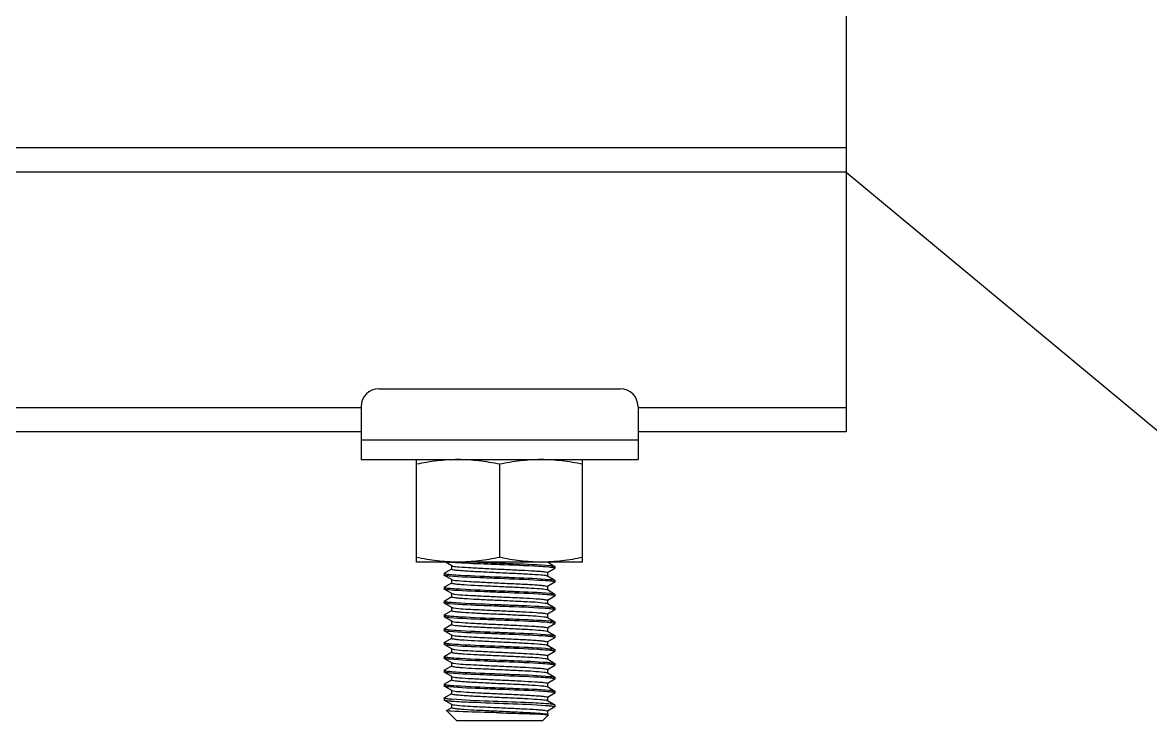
# Model space of a CAD drawing. Extents: x 1382187 to 1725648, y 860327 to 1571294.
# Drawn here: x 1535264 to 1536596, y 1234323 to 1235147 of the extents above; entities that cross this region are included whole.
import ezdxf

# ---------------------------------------------------------------- set-up
doc = ezdxf.new("R2010")
doc.units = 0
doc.header["$LTSCALE"] = 1000
doc.header["$MEASUREMENT"] = 0
doc.styles.get("Standard").update_dxf_attribs({"font": 'gbenor.shx', "bigfont": 'gbcbig.shx'})
doc.dimstyles.get("Standard").update_dxf_attribs({"dimtxt": 0.18, "dimasz": 0.18, "dimexe": 0.18, "dimexo": 0.0625, "dimgap": 0.09, "dimtad": 0, "dimtih": 1, "dimtoh": 1, "dimdec": 4, "dimzin": 0, "dimdsep": 46, "dimtxsty": 'Standard', "dimcen": 0.09, "dimadec": 0, "dimazin": 0, "dimtfac": 1, "dimtdec": 4, "dimtofl": 0, "dimtmove": 0, "dimatfit": 3, "dimfxl": 0, "dimtolj": 1, "dimtzin": 0, "dimarcsym": 0})

msp = doc.modelspace()

# ---------------------------------------------------------------- linework, layer by layer
at = {"color": 7}
msp.add_line((1536236.6, 1235305.7), (1536236.6, 1234663.8), dxfattribs=at)
for p, q in [((1536236.6, 1234999.1), (1529479.4, 1234999.1)), ((1536236.6, 1234970.5), (1529479.4, 1234970.5)), ((1535684.7, 1234714.8), (1535970.1, 1234714.8)), ((1535663.8, 1234692.4), (1530051.8, 1234692.4)), ((1535663.8, 1234694), (1535663.8, 1234631.1)), ((1535990.9, 1234694), (1535990.9, 1234631.1)), ((1536236.6, 1234692.4), (1535990.9, 1234692.4)), ((1535663.8, 1234663.8), (1530051.8, 1234663.8)), ((1535663.8, 1234654.6), (1535990.9, 1234654.6)), ((1536236.6, 1234663.8), (1535990.9, 1234663.8)), ((1535663.8, 1234631.1), (1535990.9, 1234631.1)), ((1535729.3, 1234510.1), (1535729.3, 1234631.1)), ((1535827.4, 1234625.6), (1535827.4, 1234515.6)), ((1535925.5, 1234510.1), (1535925.5, 1234631.1)), ((1535925.5, 1234510.1), (1535729.3, 1234510.1)), ((1535771, 1234505.8), (1535763.6, 1234510.1)), ((1535770.8, 1234501.9), (1535770.8, 1234506)), ((1535883.8, 1234510.3), (1535892.7, 1234505.1)), ((1535762.1, 1234496.9), (1535762, 1234496.8)), ((1535762, 1234496.8), (1535762, 1234494.7)), ((1535762.1, 1234494.5), (1535762, 1234494.7)), ((1535762.1, 1234496.9), (1535771, 1234502.1)), ((1535771, 1234489.4), (1535762.1, 1234494.5)), ((1535892.7, 1234502.7), (1535883.8, 1234497.6)), ((1535883.8, 1234493.9), (1535892.7, 1234488.8)), ((1535884, 1234497.8), (1535884, 1234493.7)), ((1535892.7, 1234505.1), (1535892.8, 1234504.9)), ((1535892.7, 1234502.7), (1535892.8, 1234502.9)), ((1535892.8, 1234504.9), (1535892.8, 1234502.9)), ((1535762.1, 1234480.6), (1535762, 1234480.4)), ((1535762, 1234480.4), (1535762, 1234478.4)), ((1535762.1, 1234480.6), (1535771, 1234485.7)), ((1535770.8, 1234485.5), (1535770.8, 1234489.6)), ((1535771, 1234489.4), (1535771.3, 1234489.3)), ((1535892.7, 1234486.4), (1535883.8, 1234481.2)), ((1535884, 1234481.4), (1535884, 1234477.3)), ((1535892.7, 1234488.8), (1535892.8, 1234488.6)), ((1535892.7, 1234486.4), (1535892.8, 1234486.5)), ((1535892.8, 1234488.6), (1535892.8, 1234486.5)), ((1535762.1, 1234478.2), (1535762, 1234478.4)), ((1535771, 1234473), (1535762.1, 1234478.2)), ((1535762.1, 1234464.2), (1535771, 1234469.4)), ((1535770.8, 1234469.2), (1535770.8, 1234473.3)), ((1535883.9, 1234471.6), (1535883.5, 1234471.6)), ((1535883.8, 1234477.6), (1535892.7, 1234472.4)), ((1535892.7, 1234470), (1535883.8, 1234464.9)), ((1535892.7, 1234472.4), (1535892.8, 1234472.2)), ((1535892.7, 1234470), (1535892.8, 1234470.2)), ((1535892.8, 1234472.2), (1535892.8, 1234470.2)), ((1535762.1, 1234464.2), (1535762, 1234464.1)), ((1535762, 1234464.1), (1535762, 1234462)), ((1535762.1, 1234461.8), (1535762, 1234462)), ((1535771, 1234456.7), (1535762.1, 1234461.8)), ((1535762.1, 1234447.9), (1535771, 1234453)), ((1535770.8, 1234452.8), (1535770.8, 1234456.9)), ((1535883.8, 1234461.2), (1535892.7, 1234456.1)), ((1535892.7, 1234453.7), (1535883.8, 1234448.5)), ((1535884, 1234465.1), (1535884, 1234461)), ((1535892.7, 1234456.1), (1535892.8, 1234455.9)), ((1535892.7, 1234453.7), (1535892.8, 1234453.8)), ((1535892.8, 1234455.9), (1535892.8, 1234453.8)), ((1535762.1, 1234447.9), (1535762, 1234447.7)), ((1535762, 1234447.7), (1535762, 1234445.7)), ((1535762.1, 1234445.5), (1535762, 1234445.7)), ((1535771, 1234440.3), (1535762.1, 1234445.5)), ((1535770.8, 1234436.5), (1535770.8, 1234440.5)), ((1535883.5, 1234445), (1535883.8, 1234444.8)), ((1535883.8, 1234444.8), (1535892.7, 1234439.7)), ((1535884, 1234448.7), (1535884, 1234444.6)), ((1535892.7, 1234439.7), (1535892.8, 1234439.5)), ((1535892.8, 1234439.5), (1535892.8, 1234437.5)), ((1535762.1, 1234431.5), (1535762, 1234431.3)), ((1535762, 1234431.3), (1535762, 1234429.3)), ((1535762.1, 1234429.1), (1535762, 1234429.3)), ((1535762.1, 1234431.5), (1535771, 1234436.7)), ((1535771, 1234424), (1535762.1, 1234429.1)), ((1535892.7, 1234437.3), (1535883.8, 1234432.2)), ((1535883.8, 1234428.5), (1535892.7, 1234423.3)), ((1535884, 1234432.4), (1535884, 1234428.3)), ((1535892.7, 1234437.3), (1535892.8, 1234437.5)), ((1535762.1, 1234415.2), (1535762, 1234415)), ((1535762, 1234415), (1535762, 1234412.9)), ((1535762.1, 1234412.8), (1535762, 1234412.9)), ((1535762.1, 1234415.2), (1535771, 1234420.3)), ((1535771, 1234407.6), (1535762.1, 1234412.8)), ((1535770.8, 1234420.1), (1535770.8, 1234424.2)), ((1535771, 1234424), (1535771.3, 1234423.8)), ((1535892.7, 1234420.9), (1535883.8, 1234415.8)), ((1535883.8, 1234412.1), (1535892.7, 1234407)), ((1535884, 1234416), (1535884, 1234411.9)), ((1535892.7, 1234423.3), (1535892.8, 1234423.2)), ((1535892.7, 1234420.9), (1535892.8, 1234421.1)), ((1535892.8, 1234423.2), (1535892.8, 1234421.1)), ((1535762.1, 1234398.8), (1535762, 1234398.6)), ((1535762, 1234398.6), (1535762, 1234396.6)), ((1535762.1, 1234398.8), (1535771, 1234404)), ((1535770.8, 1234403.7), (1535770.8, 1234407.8)), ((1535883.9, 1234406.1), (1535883.5, 1234406.2)), ((1535892.7, 1234404.6), (1535883.8, 1234399.5)), ((1535884, 1234399.7), (1535884, 1234395.6)), ((1535892.7, 1234407), (1535892.8, 1234406.8)), ((1535892.7, 1234404.6), (1535892.8, 1234404.8)), ((1535892.8, 1234406.8), (1535892.8, 1234404.8)), ((1535762.1, 1234396.4), (1535762, 1234396.6)), ((1535771, 1234391.3), (1535762.1, 1234396.4)), ((1535762.1, 1234382.5), (1535771, 1234387.6)), ((1535770.8, 1234387.4), (1535770.8, 1234391.5)), ((1535883.8, 1234395.8), (1535892.7, 1234390.6)), ((1535892.7, 1234388.2), (1535883.8, 1234383.1)), ((1535892.7, 1234390.6), (1535892.8, 1234390.5)), ((1535892.7, 1234388.2), (1535892.8, 1234388.4)), ((1535892.8, 1234390.5), (1535892.8, 1234388.4)), ((1535762.1, 1234382.5), (1535762, 1234382.3)), ((1535762, 1234382.3), (1535762, 1234380.2)), ((1535762.1, 1234380.1), (1535762, 1234380.2)), ((1535771, 1234374.9), (1535762.1, 1234380.1)), ((1535770.8, 1234371), (1535770.8, 1234375.1)), ((1535883.5, 1234379.5), (1535883.8, 1234379.4)), ((1535883.8, 1234379.4), (1535892.7, 1234374.3)), ((1535884, 1234383.3), (1535884, 1234379.2)), ((1535892.7, 1234374.3), (1535892.8, 1234374.1)), ((1535892.7, 1234371.9), (1535892.8, 1234372.1)), ((1535892.8, 1234374.1), (1535892.8, 1234372.1)), ((1535762.1, 1234366.1), (1535762, 1234365.9)), ((1535762, 1234365.9), (1535762, 1234363.9)), ((1535762.1, 1234363.7), (1535762, 1234363.9)), ((1535762.1, 1234366.1), (1535771, 1234371.2)), ((1535771, 1234358.6), (1535762.1, 1234363.7)), ((1535770.8, 1234354.7), (1535770.8, 1234358.8)), ((1535892.7, 1234371.9), (1535883.8, 1234366.7)), ((1535883.8, 1234363.1), (1535892.7, 1234357.9)), ((1535884, 1234366.9), (1535884, 1234362.9)), ((1535762, 1234349.6), (1535762.1, 1234349.8)), ((1535762, 1234349.6), (1535762, 1234347.5)), ((1535762, 1234347.5), (1535762.1, 1234347.3)), ((1535762.1, 1234349.8), (1535771, 1234354.9)), ((1535771, 1234342.2), (1535762.1, 1234347.3)), ((1535762.6, 1234349.2), (1535762.3, 1234349.3)), ((1535771, 1234358.6), (1535771.3, 1234358.4)), ((1535892.7, 1234355.5), (1535883.8, 1234350.4)), ((1535883.8, 1234346.7), (1535892.7, 1234341.6)), ((1535884, 1234350.6), (1535884, 1234346.5)), ((1535892.7, 1234357.9), (1535892.8, 1234357.7)), ((1535892.7, 1234355.5), (1535892.8, 1234355.7)), ((1535892.8, 1234357.7), (1535892.8, 1234355.7)), ((1535764.7, 1234334.9), (1535771, 1234338.5)), ((1535764.7, 1234334.8), (1535764.7, 1234334.9)), ((1535776.3, 1234323.2), (1535764.7, 1234334.8)), ((1535770.8, 1234338.3), (1535770.8, 1234342.4)), ((1535892.7, 1234339.2), (1535883.8, 1234334)), ((1535884, 1234334.2), (1535884, 1234330.2)), ((1535892.8, 1234341.4), (1535892.7, 1234341.6)), ((1535892.7, 1234339.2), (1535892.8, 1234339.3)), ((1535892.8, 1234341.4), (1535892.8, 1234339.3)), ((1535776.3, 1234323.2), (1535878.5, 1234323.2)), ((1535878.5, 1234323.2), (1535884.9, 1234329.6)), ((1535883.3, 1234330), (1535884.1, 1234329.9)), ((1535884.9, 1234329.7), (1535884.9, 1234329.6))]:
    msp.add_line(p, q)
for centre, radius, start, end in [((1535684.7, 1234694), 20.8, 90, 180), ((1535970.1, 1234694), 20.8, 0, 90), ((1535779.2, 1234628), 118.5, 264.0812, 264.633), ((1536127.3, 1242162.1), 7658.9, 267.56828, 267.75562), ((1535785.4, 1234680.8), 186, 264.6627, 265.5428), ((1535869.8, 1234324.1), 180.8, 84.5776, 85.5479), ((1535785.2, 1234662), 183.5, 264.6243, 265.5438), ((1535772.6, 1234492.8), 3.78, 250.9561, 252.0907), ((1535869.5, 1234303.4), 185.1, 84.6498, 85.5433), ((1535880.9, 1234469.3), 8.78, 75.6696, 76.5396), ((1535785.7, 1234652.1), 190, 264.7268, 265.5405), ((1535869.9, 1234276.3), 179.4, 84.5514, 85.5534), ((1535785.4, 1234631.3), 185.5, 264.6569, 265.5429), ((1535869.8, 1234258.6), 180.8, 84.5776, 85.5479), ((1535785.4, 1234615.4), 186, 264.6627, 265.5428), ((1535785.2, 1234596.5), 183.5, 264.6243, 265.5438), ((1535772.6, 1234427.4), 3.78, 250.9561, 252.0907), ((1535880.9, 1234403.9), 8.78, 75.6696, 76.5396), ((1535869.5, 1234238), 185.1, 84.6498, 85.5433), ((1535785.7, 1234586.7), 190, 264.7268, 265.5405), ((1535869.9, 1234210.9), 179.4, 84.5514, 85.5534), ((1535785.4, 1234565.9), 185.5, 264.6569, 265.5429), ((1535869.8, 1234193.2), 180.8, 84.5776, 85.5479), ((1535785.4, 1234549.9), 186, 264.6627, 265.5428), ((1535788.4, 1234568.6), 223.2, 265.186, 265.5314), ((1535788.9, 1234576.2), 228.8, 265.24, 265.547), ((1535772.6, 1234362), 3.78, 250.9561, 252.0907), ((1535880.9, 1234338.5), 8.78, 75.6696, 76.5396), ((1535869.5, 1234172.6), 185.1, 84.6498, 85.5433)]:
    msp.add_arc(centre, radius, start, end)
for points, knots in [([(1535778.3, 1234631.1), (1535770.1, 1234631.1), (1535753.6, 1234630), (1535737.3, 1234627.3), (1535729.3, 1234625.6)], [0, 0, 0, 0, 0.499234, 1, 1, 1, 1]), ([(1535827.4, 1234625.6), (1535819.3, 1234627.3), (1535803, 1234630), (1535786.6, 1234631.1), (1535778.3, 1234631.1)], [0, 0, 0, 0, 0.500766, 1, 1, 1, 1]), ([(1535876.5, 1234631.1), (1535868.2, 1234631.1), (1535851.7, 1234630), (1535835.5, 1234627.3), (1535827.4, 1234625.6)], [0, 0, 0, 0, 0.499234, 1, 1, 1, 1]), ([(1535925.5, 1234625.6), (1535917.4, 1234627.3), (1535901.2, 1234630), (1535884.7, 1234631.1), (1535876.5, 1234631.1)], [0, 0, 0, 0, 0.500766, 1, 1, 1, 1]), ([(1535778.3, 1234510.1), (1535770.1, 1234510.1), (1535753.6, 1234511.1), (1535737.3, 1234513.9), (1535729.3, 1234515.6)], [0, 0, 0, 0, 0.499234, 1, 1, 1, 1]), ([(1535778.1, 1234509.2), (1535777.2, 1234509.3), (1535773.8, 1234509.5), (1535770.5, 1234509.7), (1535768.1, 1234509.9)], [0, 0, 0, 0, 0.289844, 1, 1, 1, 1]), ([(1535771, 1234505.8), (1535771.1, 1234505.7), (1535771.4, 1234505.6), (1535771.7, 1234505.5), (1535771.9, 1234505.5)], [0, 0, 0, 0, 0.406881, 1, 1, 1, 1]), ([(1535771.9, 1234505.5), (1535774.4, 1234504.9), (1535781.7, 1234504.4), (1535795.1, 1234503.4), (1535812.9, 1234502.6), (1535832.6, 1234501.6), (1535851.6, 1234500.7), (1535865.9, 1234500), (1535874.9, 1234499.3), (1535879.8, 1234498.9), (1535882.1, 1234498.4), (1535884, 1234498.1), (1535884, 1234497.8)], [0, 0, 0, 0, 0.068576, 0.194029, 0.359725, 0.543506, 0.720761, 0.867753, 0.923531, 0.964877, 0.99049, 1, 1, 1, 1]), ([(1535827.4, 1234507), (1535822.8, 1234507.2), (1535806.4, 1234507.8), (1535789.9, 1234508.5), (1535778.1, 1234509.2)], [0, 0, 0, 0, 0.280726, 1, 1, 1, 1]), ([(1535827.4, 1234515.6), (1535819.3, 1234513.9), (1535803, 1234511.1), (1535786.6, 1234510.1), (1535778.3, 1234510.1)], [0, 0, 0, 0, 0.500766, 1, 1, 1, 1]), ([(1535876.5, 1234510.1), (1535868.2, 1234510.1), (1535851.7, 1234511.1), (1535835.5, 1234513.9), (1535827.4, 1234515.6)], [0, 0, 0, 0, 0.499234, 1, 1, 1, 1]), ([(1535827.4, 1234509), (1535833.5, 1234508.8), (1535853.4, 1234507.9), (1535873.3, 1234507.4), (1535887, 1234506.1)], [0, 0, 0, 0, 0.309919, 1, 1, 1, 1]), ([(1535883.9, 1234504.3), (1535880.4, 1234504.6), (1535861.6, 1234505.7), (1535842.7, 1234506.4), (1535827.4, 1234507)], [0, 0, 0, 0, 0.184493, 1, 1, 1, 1]), ([(1535925.5, 1234515.6), (1535917.4, 1234513.9), (1535901.2, 1234511.1), (1535884.7, 1234510.1), (1535876.5, 1234510.1)], [0, 0, 0, 0, 0.500766, 1, 1, 1, 1]), ([(1535887, 1234506.1), (1535887.7, 1234506), (1535889.6, 1234505.7), (1535891.6, 1234505.7), (1535892.7, 1234505.1)], [0, 0, 0, 0, 0.378482, 1, 1, 1, 1]), ([(1535762, 1234496.8), (1535762, 1234496.7), (1535762.3, 1234496.5), (1535762.5, 1234496.4), (1535762.7, 1234496.4)], [0, 0, 0, 0, 0.314295, 1, 1, 1, 1]), ([(1535768, 1234493.6), (1535767.2, 1234493.7), (1535765.3, 1234493.9), (1535763.2, 1234493.9), (1535762.1, 1234494.5)], [0, 0, 0, 0, 0.379133, 1, 1, 1, 1]), ([(1535762.7, 1234496.4), (1535763, 1234496.3), (1535764.8, 1234495.9), (1535766.6, 1234495.8), (1535768.1, 1234495.6)], [0, 0, 0, 0, 0.163341, 1, 1, 1, 1]), ([(1535827.4, 1234490.6), (1535821.3, 1234490.9), (1535801.5, 1234491.7), (1535781.6, 1234492.3), (1535768, 1234493.6)], [0, 0, 0, 0, 0.309073, 1, 1, 1, 1]), ([(1535770.8, 1234501.9), (1535770.8, 1234501.5), (1535772.8, 1234501.3), (1535775.1, 1234500.8), (1535780.1, 1234500.4), (1535789.3, 1234499.7), (1535803.9, 1234498.9), (1535823.2, 1234498), (1535843.1, 1234497), (1535860.9, 1234496.2), (1535874, 1234495.2), (1535881, 1234494.8), (1535883.3, 1234494.1)], [0, 0, 0, 0, 0.009703, 0.035887, 0.07813, 0.135078, 0.284815, 0.464601, 0.649729, 0.81476, 0.937049, 1, 1, 1, 1]), ([(1535770.9, 1234495.4), (1535774.4, 1234495.1), (1535793.2, 1234494), (1535812, 1234493.3), (1535827.4, 1234492.7)], [0, 0, 0, 0, 0.184553, 1, 1, 1, 1]), ([(1535827.4, 1234492.7), (1535833.5, 1234492.4), (1535853.4, 1234491.6), (1535873.3, 1234491), (1535886.9, 1234489.7)], [0, 0, 0, 0, 0.309586, 1, 1, 1, 1]), ([(1535883.3, 1234494.1), (1535883.4, 1234494.1), (1535883.5, 1234494), (1535883.7, 1234493.9), (1535883.8, 1234493.9)], [0, 0, 0, 0, 0.569522, 1, 1, 1, 1]), ([(1535892.1, 1234503.3), (1535891.9, 1234503.3), (1535890.1, 1234503.7), (1535888.4, 1234503.9), (1535886.9, 1234504)], [0, 0, 0, 0, 0.160696, 1, 1, 1, 1]), ([(1535892.8, 1234502.9), (1535892.8, 1234503), (1535892.5, 1234503.2), (1535892.3, 1234503.2), (1535892.1, 1234503.3)], [0, 0, 0, 0, 0.318595, 1, 1, 1, 1]), ([(1535762, 1234480.4), (1535762, 1234480.3), (1535762.2, 1234480.2), (1535762.5, 1234480.1), (1535762.6, 1234480)], [0, 0, 0, 0, 0.319254, 1, 1, 1, 1]), ([(1535762.6, 1234480), (1535762.9, 1234480), (1535764.7, 1234479.6), (1535766.5, 1234479.4), (1535768, 1234479.3)], [0, 0, 0, 0, 0.159053, 1, 1, 1, 1]), ([(1535770.8, 1234485.5), (1535770.8, 1234485.2), (1535772.7, 1234484.9), (1535775, 1234484.4), (1535779.9, 1234484), (1535788.8, 1234483.3), (1535803.2, 1234482.6), (1535822.2, 1234481.7), (1535841.9, 1234480.8), (1535859.7, 1234479.9), (1535873.1, 1234479), (1535880.4, 1234478.4), (1535882.9, 1234477.8)], [0, 0, 0, 0, 0.009517, 0.035128, 0.076492, 0.132277, 0.279305, 0.456588, 0.640385, 0.806077, 0.931494, 1, 1, 1, 1]), ([(1535770.9, 1234479), (1535774.4, 1234478.8), (1535793.2, 1234477.6), (1535812, 1234476.9), (1535827.4, 1234476.3)], [0, 0, 0, 0, 0.184509, 1, 1, 1, 1]), ([(1535771.4, 1234489.2), (1535773.6, 1234488.5), (1535780.5, 1234488.2), (1535793.5, 1234487.1), (1535811.3, 1234486.3), (1535831.2, 1234485.3), (1535850.6, 1234484.4), (1535865.4, 1234483.7), (1535874.6, 1234482.9), (1535879.6, 1234482.6), (1535882, 1234482), (1535884, 1234481.8), (1535884, 1234481.4)], [0, 0, 0, 0, 0.061098, 0.182334, 0.347135, 0.532706, 0.713328, 0.863975, 0.921317, 0.963856, 0.990226, 1, 1, 1, 1]), ([(1535883.8, 1234487.9), (1535880.4, 1234488.2), (1535861.6, 1234489.3), (1535842.7, 1234490), (1535827.4, 1234490.6)], [0, 0, 0, 0, 0.184541, 1, 1, 1, 1]), ([(1535892.1, 1234486.9), (1535891.8, 1234487), (1535890, 1234487.4), (1535888.2, 1234487.5), (1535886.7, 1234487.7)], [0, 0, 0, 0, 0.16229, 1, 1, 1, 1]), ([(1535886.9, 1234489.7), (1535887.6, 1234489.6), (1535889.5, 1234489.4), (1535891.6, 1234489.4), (1535892.7, 1234488.8)], [0, 0, 0, 0, 0.378727, 1, 1, 1, 1]), ([(1535892.8, 1234486.5), (1535892.8, 1234486.6), (1535892.5, 1234486.8), (1535892.3, 1234486.9), (1535892.1, 1234486.9)], [0, 0, 0, 0, 0.315177, 1, 1, 1, 1]), ([(1535768.3, 1234477.2), (1535767.5, 1234477.3), (1535765.5, 1234477.6), (1535763.2, 1234477.5), (1535762.1, 1234478.2)], [0, 0, 0, 0, 0.380051, 1, 1, 1, 1]), ([(1535827.4, 1234474.3), (1535821.3, 1234474.5), (1535801.6, 1234475.4), (1535781.9, 1234476), (1535768.3, 1234477.2)], [0, 0, 0, 0, 0.307895, 1, 1, 1, 1]), ([(1535770.8, 1234469.2), (1535770.8, 1234469.2), (1535770.8, 1234469.1), (1535770.9, 1234469.1), (1535770.9, 1234469.1)], [0, 0, 0, 0, 0.463467, 1, 1, 1, 1]), ([(1535770.9, 1234469.1), (1535771.1, 1234468.7), (1535772.7, 1234468.6), (1535775.5, 1234468), (1535780, 1234467.7), (1535788.7, 1234467), (1535802.1, 1234466.3), (1535820, 1234465.4), (1535838.9, 1234464.6), (1535859.4, 1234463.5), (1535873.4, 1234463), (1535881.3, 1234461.8)], [0, 0, 0, 0, 0.011937, 0.038615, 0.07957, 0.133598, 0.274096, 0.443272, 0.620779, 0.785256, 1, 1, 1, 1]), ([(1535771, 1234473), (1535771.1, 1234473), (1535772.2, 1234472.6), (1535773.3, 1234472.5), (1535774.2, 1234472.3)], [0, 0, 0, 0, 0.140461, 1, 1, 1, 1]), ([(1535774.2, 1234472.3), (1535782.5, 1234471.2), (1535797, 1234470.7), (1535818, 1234469.6), (1535836.8, 1234468.7), (1535854.5, 1234467.9), (1535867.7, 1234467.2), (1535875.8, 1234466.5), (1535880.2, 1234466.1), (1535882.3, 1234465.6), (1535884, 1234465.4), (1535884, 1234465.1)], [0, 0, 0, 0, 0.226556, 0.394464, 0.573122, 0.741029, 0.877994, 0.929534, 0.967621, 0.99116, 1, 1, 1, 1]), ([(1535827.4, 1234476.3), (1535833.5, 1234476.1), (1535853.3, 1234475.2), (1535873.1, 1234474.7), (1535886.7, 1234473.4)], [0, 0, 0, 0, 0.308784, 1, 1, 1, 1]), ([(1535883.5, 1234471.6), (1535880, 1234471.9), (1535861.3, 1234473), (1535842.6, 1234473.7), (1535827.4, 1234474.3)], [0, 0, 0, 0, 0.186017, 1, 1, 1, 1]), ([(1535883, 1234477.8), (1535883.2, 1234477.8), (1535883.4, 1234477.7), (1535883.7, 1234477.6), (1535883.8, 1234477.6)], [0, 0, 0, 0, 0.585672, 1, 1, 1, 1]), ([(1535890.6, 1234470.9), (1535890.1, 1234470.9), (1535887.9, 1234471.2), (1535885.7, 1234471.4), (1535883.9, 1234471.6)], [0, 0, 0, 0, 0.190958, 1, 1, 1, 1]), ([(1535886.7, 1234473.4), (1535887.5, 1234473.3), (1535889.4, 1234473), (1535891.6, 1234473), (1535892.7, 1234472.4)], [0, 0, 0, 0, 0.379378, 1, 1, 1, 1]), ([(1535892.8, 1234470.2), (1535892.8, 1234470.3), (1535892, 1234470.8), (1535891.3, 1234470.8), (1535890.6, 1234470.9)], [0, 0, 0, 0, 0.092798, 1, 1, 1, 1]), ([(1535762, 1234464.1), (1535762, 1234464), (1535762.3, 1234463.8), (1535762.5, 1234463.7), (1535762.7, 1234463.7)], [0, 0, 0, 0, 0.312916, 1, 1, 1, 1]), ([(1535768.1, 1234460.9), (1535767.3, 1234461), (1535765.4, 1234461.2), (1535763.2, 1234461.2), (1535762.1, 1234461.8)], [0, 0, 0, 0, 0.379419, 1, 1, 1, 1]), ([(1535762.7, 1234463.7), (1535763, 1234463.6), (1535764.9, 1234463.2), (1535766.7, 1234463), (1535768.3, 1234462.9)], [0, 0, 0, 0, 0.163149, 1, 1, 1, 1]), ([(1535827.4, 1234457.9), (1535821.3, 1234458.2), (1535801.5, 1234459), (1535781.7, 1234459.6), (1535768.1, 1234460.9)], [0, 0, 0, 0, 0.308711, 1, 1, 1, 1]), ([(1535770.8, 1234452.8), (1535770.8, 1234452.5), (1535772.4, 1234452.3), (1535774.5, 1234451.8), (1535778.7, 1234451.4), (1535786.7, 1234450.8), (1535799.6, 1234450), (1535816.9, 1234449.2), (1535835.5, 1234448.4), (1535856.6, 1234447.3), (1535871.3, 1234446.7), (1535879.8, 1234445.6)], [0, 0, 0, 0, 0.008683, 0.031763, 0.069103, 0.119686, 0.254361, 0.420111, 0.597552, 0.765912, 1, 1, 1, 1]), ([(1535771, 1234462.7), (1535774.4, 1234462.4), (1535793.2, 1234461.3), (1535812, 1234460.6), (1535827.4, 1234460)], [0, 0, 0, 0, 0.184619, 1, 1, 1, 1]), ([(1535771, 1234456.7), (1535771.2, 1234456.6), (1535771.9, 1234456.4), (1535772.5, 1234456.3), (1535772.9, 1234456.2)], [0, 0, 0, 0, 0.374139, 1, 1, 1, 1]), ([(1535772.9, 1234456.2), (1535780.6, 1234454.9), (1535794.7, 1234454.5), (1535815.4, 1234453.3), (1535834.7, 1234452.5), (1535853.1, 1234451.6), (1535866.8, 1234450.9), (1535875.4, 1234450.2), (1535880, 1234449.8), (1535882.2, 1234449.3), (1535884, 1234449.1), (1535884, 1234448.7)], [0, 0, 0, 0, 0.210773, 0.377666, 0.558838, 0.731273, 0.873076, 0.926648, 0.966309, 0.990838, 1, 1, 1, 1]), ([(1535827.4, 1234460), (1535833, 1234459.7), (1535851.8, 1234459), (1535870.6, 1234458.3), (1535883.8, 1234457.3)], [0, 0, 0, 0, 0.297814, 1, 1, 1, 1]), ([(1535883.8, 1234455.2), (1535880.4, 1234455.5), (1535861.6, 1234456.6), (1535842.7, 1234457.3), (1535827.4, 1234457.9)], [0, 0, 0, 0, 0.184504, 1, 1, 1, 1]), ([(1535881.3, 1234461.8), (1535881.6, 1234461.8), (1535882.4, 1234461.6), (1535883.3, 1234461.5), (1535883.8, 1234461.2)], [0, 0, 0, 0, 0.353551, 1, 1, 1, 1]), ([(1535883.8, 1234457.3), (1535885.8, 1234457.1), (1535888.7, 1234456.7), (1535891.8, 1234456.5), (1535892.7, 1234456.1)], [0, 0, 0, 0, 0.683777, 1, 1, 1, 1]), ([(1535892.1, 1234454.2), (1535891.9, 1234454.3), (1535890.2, 1234454.6), (1535888.4, 1234454.8), (1535887, 1234454.9)], [0, 0, 0, 0, 0.160861, 1, 1, 1, 1]), ([(1535892.8, 1234453.8), (1535892.8, 1234453.9), (1535892.5, 1234454.1), (1535892.3, 1234454.2), (1535892.1, 1234454.2)], [0, 0, 0, 0, 0.319044, 1, 1, 1, 1]), ([(1535762, 1234447.7), (1535762, 1234447.6), (1535762.2, 1234447.4), (1535762.5, 1234447.4), (1535762.6, 1234447.3)], [0, 0, 0, 0, 0.318137, 1, 1, 1, 1]), ([(1535768.1, 1234444.5), (1535767.3, 1234444.6), (1535765.4, 1234444.9), (1535763.2, 1234444.9), (1535762.1, 1234445.5)], [0, 0, 0, 0, 0.379512, 1, 1, 1, 1]), ([(1535762.6, 1234447.3), (1535762.9, 1234447.3), (1535764.7, 1234446.9), (1535766.5, 1234446.7), (1535768.1, 1234446.6)], [0, 0, 0, 0, 0.159502, 1, 1, 1, 1]), ([(1535827.4, 1234441.6), (1535821.3, 1234441.8), (1535801.5, 1234442.7), (1535781.7, 1234443.2), (1535768.1, 1234444.5)], [0, 0, 0, 0, 0.308641, 1, 1, 1, 1]), ([(1535770.9, 1234446.3), (1535774.4, 1234446.1), (1535793.2, 1234444.9), (1535812, 1234444.2), (1535827.4, 1234443.6)], [0, 0, 0, 0, 0.184538, 1, 1, 1, 1]), ([(1535771, 1234440.3), (1535771.1, 1234440.3), (1535771.4, 1234440.2), (1535771.7, 1234440.1), (1535771.9, 1234440)], [0, 0, 0, 0, 0.406881, 1, 1, 1, 1]), ([(1535771.9, 1234440), (1535774.4, 1234439.4), (1535781.7, 1234438.9), (1535795.1, 1234438), (1535812.9, 1234437.1), (1535832.6, 1234436.2), (1535851.6, 1234435.3), (1535865.9, 1234434.6), (1535874.9, 1234433.9), (1535879.8, 1234433.5), (1535882.1, 1234433), (1535884, 1234432.7), (1535884, 1234432.4)], [0, 0, 0, 0, 0.068576, 0.194029, 0.359725, 0.543506, 0.720761, 0.867753, 0.923531, 0.964877, 0.99049, 1, 1, 1, 1]), ([(1535827.4, 1234443.6), (1535833.5, 1234443.4), (1535853.4, 1234442.5), (1535873.3, 1234441.9), (1535887, 1234440.6)], [0, 0, 0, 0, 0.309919, 1, 1, 1, 1]), ([(1535883.9, 1234438.9), (1535880.4, 1234439.1), (1535861.6, 1234440.3), (1535842.7, 1234441), (1535827.4, 1234441.6)], [0, 0, 0, 0, 0.184493, 1, 1, 1, 1]), ([(1535879.8, 1234445.6), (1535880.2, 1234445.6), (1535881.5, 1234445.4), (1535882.7, 1234445.3), (1535883.5, 1234445)], [0, 0, 0, 0, 0.341642, 1, 1, 1, 1]), ([(1535887, 1234440.6), (1535887.7, 1234440.6), (1535889.6, 1234440.3), (1535891.6, 1234440.3), (1535892.7, 1234439.7)], [0, 0, 0, 0, 0.378482, 1, 1, 1, 1]), ([(1535762, 1234431.3), (1535762, 1234431.3), (1535762.3, 1234431.1), (1535762.5, 1234431), (1535762.7, 1234431)], [0, 0, 0, 0, 0.314295, 1, 1, 1, 1]), ([(1535768, 1234428.2), (1535767.2, 1234428.2), (1535765.3, 1234428.5), (1535763.2, 1234428.5), (1535762.1, 1234429.1)], [0, 0, 0, 0, 0.379133, 1, 1, 1, 1]), ([(1535762.7, 1234431), (1535763, 1234430.9), (1535764.8, 1234430.5), (1535766.6, 1234430.4), (1535768.1, 1234430.2)], [0, 0, 0, 0, 0.163341, 1, 1, 1, 1]), ([(1535827.4, 1234425.2), (1535821.3, 1234425.5), (1535801.5, 1234426.3), (1535781.6, 1234426.9), (1535768, 1234428.2)], [0, 0, 0, 0, 0.309073, 1, 1, 1, 1]), ([(1535770.8, 1234436.5), (1535770.8, 1234436.1), (1535772.8, 1234435.9), (1535775.1, 1234435.3), (1535780.1, 1234435), (1535789.3, 1234434.2), (1535803.9, 1234433.5), (1535823.2, 1234432.6), (1535843.1, 1234431.6), (1535860.9, 1234430.8), (1535874, 1234429.8), (1535881, 1234429.4), (1535883.3, 1234428.7)], [0, 0, 0, 0, 0.009703, 0.035887, 0.07813, 0.135078, 0.284815, 0.464601, 0.649729, 0.81476, 0.937049, 1, 1, 1, 1]), ([(1535770.9, 1234430), (1535774.4, 1234429.7), (1535793.2, 1234428.6), (1535812, 1234427.9), (1535827.4, 1234427.3)], [0, 0, 0, 0, 0.184553, 1, 1, 1, 1]), ([(1535827.4, 1234427.3), (1535833.5, 1234427), (1535853.4, 1234426.2), (1535873.3, 1234425.6), (1535886.9, 1234424.3)], [0, 0, 0, 0, 0.309586, 1, 1, 1, 1]), ([(1535883.3, 1234428.7), (1535883.4, 1234428.7), (1535883.5, 1234428.6), (1535883.7, 1234428.5), (1535883.8, 1234428.5)], [0, 0, 0, 0, 0.569522, 1, 1, 1, 1]), ([(1535892.1, 1234437.9), (1535891.9, 1234437.9), (1535890.1, 1234438.3), (1535888.4, 1234438.5), (1535886.9, 1234438.6)], [0, 0, 0, 0, 0.160696, 1, 1, 1, 1]), ([(1535892.8, 1234437.5), (1535892.8, 1234437.6), (1535892.5, 1234437.7), (1535892.3, 1234437.8), (1535892.1, 1234437.9)], [0, 0, 0, 0, 0.318595, 1, 1, 1, 1]), ([(1535762, 1234415), (1535762, 1234414.9), (1535762.2, 1234414.7), (1535762.5, 1234414.7), (1535762.6, 1234414.6)], [0, 0, 0, 0, 0.319254, 1, 1, 1, 1]), ([(1535768.3, 1234411.8), (1535767.5, 1234411.9), (1535765.5, 1234412.2), (1535763.2, 1234412.1), (1535762.1, 1234412.8)], [0, 0, 0, 0, 0.380051, 1, 1, 1, 1]), ([(1535762.6, 1234414.6), (1535762.9, 1234414.5), (1535764.7, 1234414.2), (1535766.5, 1234414), (1535768, 1234413.9)], [0, 0, 0, 0, 0.159053, 1, 1, 1, 1]), ([(1535770.8, 1234420.1), (1535770.8, 1234419.7), (1535772.7, 1234419.5), (1535775, 1234419), (1535779.9, 1234418.6), (1535788.8, 1234417.9), (1535803.2, 1234417.2), (1535822.2, 1234416.3), (1535841.9, 1234415.3), (1535859.7, 1234414.5), (1535873.1, 1234413.5), (1535880.4, 1234413), (1535882.9, 1234412.4)], [0, 0, 0, 0, 0.009517, 0.035128, 0.076492, 0.132277, 0.279305, 0.456588, 0.640385, 0.806077, 0.931494, 1, 1, 1, 1]), ([(1535770.9, 1234413.6), (1535774.4, 1234413.3), (1535793.2, 1234412.2), (1535812, 1234411.5), (1535827.4, 1234410.9)], [0, 0, 0, 0, 0.184509, 1, 1, 1, 1]), ([(1535771.4, 1234423.8), (1535773.6, 1234423.1), (1535780.5, 1234422.7), (1535793.5, 1234421.7), (1535811.3, 1234420.9), (1535831.2, 1234419.9), (1535850.6, 1234419), (1535865.4, 1234418.2), (1535874.6, 1234417.5), (1535879.6, 1234417.1), (1535882, 1234416.6), (1535884, 1234416.4), (1535884, 1234416)], [0, 0, 0, 0, 0.061098, 0.182334, 0.347135, 0.532706, 0.713328, 0.863975, 0.921317, 0.963856, 0.990226, 1, 1, 1, 1]), ([(1535883.8, 1234422.5), (1535880.4, 1234422.8), (1535861.6, 1234423.9), (1535842.7, 1234424.6), (1535827.4, 1234425.2)], [0, 0, 0, 0, 0.184541, 1, 1, 1, 1]), ([(1535883, 1234412.4), (1535883.2, 1234412.4), (1535883.4, 1234412.3), (1535883.7, 1234412.2), (1535883.8, 1234412.1)], [0, 0, 0, 0, 0.585672, 1, 1, 1, 1]), ([(1535892.1, 1234421.5), (1535891.8, 1234421.6), (1535890, 1234421.9), (1535888.2, 1234422.1), (1535886.7, 1234422.3)], [0, 0, 0, 0, 0.16229, 1, 1, 1, 1]), ([(1535886.9, 1234424.3), (1535887.6, 1234424.2), (1535889.5, 1234423.9), (1535891.6, 1234424), (1535892.7, 1234423.3)], [0, 0, 0, 0, 0.378727, 1, 1, 1, 1]), ([(1535892.8, 1234421.1), (1535892.8, 1234421.2), (1535892.5, 1234421.4), (1535892.3, 1234421.5), (1535892.1, 1234421.5)], [0, 0, 0, 0, 0.315177, 1, 1, 1, 1]), ([(1535762, 1234398.6), (1535762, 1234398.5), (1535762.3, 1234398.4), (1535762.5, 1234398.3), (1535762.7, 1234398.2)], [0, 0, 0, 0, 0.312916, 1, 1, 1, 1]), ([(1535827.4, 1234408.9), (1535821.3, 1234409.1), (1535801.6, 1234409.9), (1535781.9, 1234410.5), (1535768.3, 1234411.8)], [0, 0, 0, 0, 0.307895, 1, 1, 1, 1]), ([(1535770.8, 1234403.7), (1535770.8, 1234403.7), (1535770.8, 1234403.7), (1535770.9, 1234403.7), (1535770.9, 1234403.6)], [0, 0, 0, 0, 0.463467, 1, 1, 1, 1]), ([(1535770.9, 1234403.6), (1535771.1, 1234403.3), (1535772.7, 1234403.1), (1535775.5, 1234402.6), (1535780, 1234402.2), (1535788.7, 1234401.6), (1535802.1, 1234400.9), (1535820, 1234400), (1535838.9, 1234399.2), (1535859.4, 1234398), (1535873.4, 1234397.6), (1535881.3, 1234396.4)], [0, 0, 0, 0, 0.011937, 0.038615, 0.07957, 0.133598, 0.274096, 0.443272, 0.620779, 0.785256, 1, 1, 1, 1]), ([(1535771, 1234407.6), (1535771.1, 1234407.6), (1535772.2, 1234407.2), (1535773.3, 1234407.1), (1535774.2, 1234406.9)], [0, 0, 0, 0, 0.140461, 1, 1, 1, 1]), ([(1535774.2, 1234406.9), (1535782.5, 1234405.8), (1535797, 1234405.3), (1535818, 1234404.2), (1535836.8, 1234403.3), (1535854.5, 1234402.5), (1535867.7, 1234401.7), (1535875.8, 1234401.1), (1535880.2, 1234400.7), (1535882.3, 1234400.2), (1535884, 1234400), (1535884, 1234399.7)], [0, 0, 0, 0, 0.226556, 0.394464, 0.573122, 0.741029, 0.877994, 0.929534, 0.967621, 0.99116, 1, 1, 1, 1]), ([(1535827.4, 1234410.9), (1535833.5, 1234410.7), (1535853.3, 1234409.8), (1535873.1, 1234409.2), (1535886.7, 1234407.9)], [0, 0, 0, 0, 0.308784, 1, 1, 1, 1]), ([(1535883.5, 1234406.2), (1535880, 1234406.4), (1535861.3, 1234407.6), (1535842.6, 1234408.3), (1535827.4, 1234408.9)], [0, 0, 0, 0, 0.186017, 1, 1, 1, 1]), ([(1535890.6, 1234405.5), (1535890.1, 1234405.5), (1535887.9, 1234405.8), (1535885.7, 1234406), (1535883.9, 1234406.1)], [0, 0, 0, 0, 0.190958, 1, 1, 1, 1]), ([(1535886.7, 1234407.9), (1535887.5, 1234407.9), (1535889.4, 1234407.6), (1535891.6, 1234407.6), (1535892.7, 1234407)], [0, 0, 0, 0, 0.379378, 1, 1, 1, 1]), ([(1535892.8, 1234404.8), (1535892.8, 1234404.8), (1535892, 1234405.4), (1535891.3, 1234405.3), (1535890.6, 1234405.5)], [0, 0, 0, 0, 0.092798, 1, 1, 1, 1]), ([(1535768.1, 1234395.5), (1535767.3, 1234395.5), (1535765.4, 1234395.8), (1535763.2, 1234395.8), (1535762.1, 1234396.4)], [0, 0, 0, 0, 0.379419, 1, 1, 1, 1]), ([(1535762.7, 1234398.2), (1535763, 1234398.2), (1535764.9, 1234397.8), (1535766.7, 1234397.6), (1535768.3, 1234397.5)], [0, 0, 0, 0, 0.163149, 1, 1, 1, 1]), ([(1535827.4, 1234392.5), (1535821.3, 1234392.7), (1535801.5, 1234393.6), (1535781.7, 1234394.2), (1535768.1, 1234395.5)], [0, 0, 0, 0, 0.308711, 1, 1, 1, 1]), ([(1535770.8, 1234387.4), (1535770.8, 1234387.1), (1535772.4, 1234386.8), (1535774.5, 1234386.4), (1535778.7, 1234386), (1535786.7, 1234385.3), (1535799.6, 1234384.6), (1535816.9, 1234383.8), (1535835.5, 1234383), (1535856.6, 1234381.9), (1535871.3, 1234381.3), (1535879.8, 1234380.2)], [0, 0, 0, 0, 0.008683, 0.031763, 0.069103, 0.119686, 0.254361, 0.420111, 0.597552, 0.765912, 1, 1, 1, 1]), ([(1535771, 1234397.3), (1535774.4, 1234397), (1535793.2, 1234395.8), (1535812, 1234395.2), (1535827.4, 1234394.5)], [0, 0, 0, 0, 0.184619, 1, 1, 1, 1]), ([(1535771, 1234391.3), (1535771.2, 1234391.2), (1535771.9, 1234391), (1535772.5, 1234390.8), (1535772.9, 1234390.8)], [0, 0, 0, 0, 0.374139, 1, 1, 1, 1]), ([(1535772.9, 1234390.8), (1535780.6, 1234389.5), (1535794.7, 1234389.1), (1535815.4, 1234387.9), (1535834.7, 1234387.1), (1535853.1, 1234386.2), (1535866.8, 1234385.4), (1535875.4, 1234384.8), (1535880, 1234384.4), (1535882.2, 1234383.9), (1535884, 1234383.6), (1535884, 1234383.3)], [0, 0, 0, 0, 0.210773, 0.377666, 0.558838, 0.731273, 0.873076, 0.926648, 0.966309, 0.990838, 1, 1, 1, 1]), ([(1535827.4, 1234394.5), (1535833, 1234394.3), (1535851.8, 1234393.5), (1535870.6, 1234392.9), (1535883.8, 1234391.8)], [0, 0, 0, 0, 0.297814, 1, 1, 1, 1]), ([(1535883.8, 1234389.8), (1535880.4, 1234390.1), (1535861.6, 1234391.2), (1535842.7, 1234391.9), (1535827.4, 1234392.5)], [0, 0, 0, 0, 0.184504, 1, 1, 1, 1]), ([(1535881.3, 1234396.4), (1535881.6, 1234396.3), (1535882.4, 1234396.2), (1535883.3, 1234396.1), (1535883.8, 1234395.8)], [0, 0, 0, 0, 0.353551, 1, 1, 1, 1]), ([(1535883.8, 1234391.8), (1535885.8, 1234391.7), (1535888.7, 1234391.3), (1535891.8, 1234391.1), (1535892.7, 1234390.6)], [0, 0, 0, 0, 0.683777, 1, 1, 1, 1]), ([(1535892.1, 1234388.8), (1535891.9, 1234388.9), (1535890.2, 1234389.2), (1535888.4, 1234389.4), (1535887, 1234389.5)], [0, 0, 0, 0, 0.160861, 1, 1, 1, 1]), ([(1535892.8, 1234388.4), (1535892.8, 1234388.5), (1535892.5, 1234388.7), (1535892.3, 1234388.7), (1535892.1, 1234388.8)], [0, 0, 0, 0, 0.319044, 1, 1, 1, 1]), ([(1535762, 1234382.3), (1535762, 1234382.2), (1535762.2, 1234382), (1535762.5, 1234382), (1535762.6, 1234381.9)], [0, 0, 0, 0, 0.318137, 1, 1, 1, 1]), ([(1535768.1, 1234379.1), (1535767.3, 1234379.2), (1535765.4, 1234379.5), (1535763.2, 1234379.4), (1535762.1, 1234380.1)], [0, 0, 0, 0, 0.379512, 1, 1, 1, 1]), ([(1535762.6, 1234381.9), (1535762.9, 1234381.8), (1535764.7, 1234381.5), (1535766.5, 1234381.3), (1535768.1, 1234381.1)], [0, 0, 0, 0, 0.159502, 1, 1, 1, 1]), ([(1535827.4, 1234376.1), (1535821.3, 1234376.4), (1535801.5, 1234377.2), (1535781.7, 1234377.8), (1535768.1, 1234379.1)], [0, 0, 0, 0, 0.308641, 1, 1, 1, 1]), ([(1535770.9, 1234380.9), (1535774.4, 1234380.6), (1535793.2, 1234379.5), (1535812, 1234378.8), (1535827.4, 1234378.2)], [0, 0, 0, 0, 0.184538, 1, 1, 1, 1]), ([(1535771, 1234374.9), (1535771.1, 1234374.9), (1535771.4, 1234374.7), (1535771.7, 1234374.7), (1535771.9, 1234374.6)], [0, 0, 0, 0, 0.406881, 1, 1, 1, 1]), ([(1535771.9, 1234374.6), (1535774.4, 1234374), (1535781.7, 1234373.5), (1535795.1, 1234372.5), (1535812.9, 1234371.7), (1535832.6, 1234370.8), (1535851.6, 1234369.9), (1535865.9, 1234369.1), (1535874.9, 1234368.4), (1535879.8, 1234368.1), (1535882.1, 1234367.5), (1535884, 1234367.3), (1535884, 1234366.9)], [0, 0, 0, 0, 0.068576, 0.194029, 0.359725, 0.543506, 0.720761, 0.867753, 0.923531, 0.964877, 0.99049, 1, 1, 1, 1]), ([(1535827.4, 1234378.2), (1535833.5, 1234377.9), (1535853.4, 1234377.1), (1535873.3, 1234376.5), (1535887, 1234375.2)], [0, 0, 0, 0, 0.309919, 1, 1, 1, 1]), ([(1535883.9, 1234373.4), (1535880.4, 1234373.7), (1535861.6, 1234374.8), (1535842.7, 1234375.5), (1535827.4, 1234376.1)], [0, 0, 0, 0, 0.184493, 1, 1, 1, 1]), ([(1535879.8, 1234380.2), (1535880.2, 1234380.2), (1535881.5, 1234380), (1535882.7, 1234379.8), (1535883.5, 1234379.5)], [0, 0, 0, 0, 0.341642, 1, 1, 1, 1]), ([(1535892.1, 1234372.4), (1535891.9, 1234372.5), (1535890.1, 1234372.9), (1535888.4, 1234373), (1535886.9, 1234373.2)], [0, 0, 0, 0, 0.160696, 1, 1, 1, 1]), ([(1535887, 1234375.2), (1535887.7, 1234375.1), (1535889.6, 1234374.9), (1535891.6, 1234374.9), (1535892.7, 1234374.3)], [0, 0, 0, 0, 0.378482, 1, 1, 1, 1]), ([(1535892.8, 1234372.1), (1535892.8, 1234372.1), (1535892.5, 1234372.3), (1535892.3, 1234372.4), (1535892.1, 1234372.4)], [0, 0, 0, 0, 0.318595, 1, 1, 1, 1]), ([(1535762, 1234365.9), (1535762, 1234365.8), (1535762.3, 1234365.6), (1535762.5, 1234365.6), (1535762.7, 1234365.5)], [0, 0, 0, 0, 0.314295, 1, 1, 1, 1]), ([(1535768, 1234362.8), (1535767.2, 1234362.8), (1535765.3, 1234363.1), (1535763.2, 1234363.1), (1535762.1, 1234363.7)], [0, 0, 0, 0, 0.379133, 1, 1, 1, 1]), ([(1535762.7, 1234365.5), (1535763, 1234365.5), (1535764.8, 1234365.1), (1535766.6, 1234364.9), (1535768.1, 1234364.8)], [0, 0, 0, 0, 0.163341, 1, 1, 1, 1]), ([(1535827.4, 1234359.8), (1535821.3, 1234360), (1535801.5, 1234360.9), (1535781.6, 1234361.5), (1535768, 1234362.8)], [0, 0, 0, 0, 0.309073, 1, 1, 1, 1]), ([(1535770.8, 1234371), (1535770.8, 1234370.7), (1535772.8, 1234370.5), (1535775.1, 1234369.9), (1535780.1, 1234369.5), (1535789.3, 1234368.8), (1535803.9, 1234368), (1535823.2, 1234367.1), (1535843.1, 1234366.2), (1535860.9, 1234365.4), (1535874, 1234364.4), (1535881, 1234363.9), (1535883.3, 1234363.3)], [0, 0, 0, 0, 0.009703, 0.035887, 0.07813, 0.135078, 0.284815, 0.464601, 0.649729, 0.81476, 0.937049, 1, 1, 1, 1]), ([(1535770.9, 1234364.5), (1535774.4, 1234364.3), (1535793.2, 1234363.1), (1535812, 1234362.4), (1535827.4, 1234361.8)], [0, 0, 0, 0, 0.184553, 1, 1, 1, 1]), ([(1535827.4, 1234361.8), (1535833.5, 1234361.6), (1535853.4, 1234360.7), (1535873.3, 1234360.2), (1535886.9, 1234358.9)], [0, 0, 0, 0, 0.309586, 1, 1, 1, 1]), ([(1535883.8, 1234357.1), (1535880.4, 1234357.4), (1535861.6, 1234358.5), (1535842.7, 1234359.2), (1535827.4, 1234359.8)], [0, 0, 0, 0, 0.184541, 1, 1, 1, 1]), ([(1535883.3, 1234363.3), (1535883.4, 1234363.2), (1535883.5, 1234363.2), (1535883.7, 1234363.1), (1535883.8, 1234363.1)], [0, 0, 0, 0, 0.569522, 1, 1, 1, 1]), ([(1535886.9, 1234358.9), (1535887.6, 1234358.8), (1535889.5, 1234358.5), (1535891.6, 1234358.5), (1535892.7, 1234357.9)], [0, 0, 0, 0, 0.378727, 1, 1, 1, 1]), ([(1535762.3, 1234349.3), (1535762.2, 1234349.3), (1535762.1, 1234349.4), (1535762, 1234349.5), (1535762, 1234349.6)], [0, 0, 0, 0, 0.649818, 1, 1, 1, 1]), ([(1535762.1, 1234347.3), (1535762.3, 1234347.3), (1535762.6, 1234347.1), (1535763, 1234347.1), (1535763.2, 1234347)], [0, 0, 0, 0, 0.390582, 1, 1, 1, 1]), ([(1535769.9, 1234348.3), (1535769, 1234348.3), (1535766.6, 1234348.6), (1535764.1, 1234348.8), (1535762.6, 1234349.2)], [0, 0, 0, 0, 0.350995, 1, 1, 1, 1]), ([(1535763.2, 1234347), (1535763.6, 1234346.9), (1535765.7, 1234346.6), (1535767.9, 1234346.4), (1535769.7, 1234346.2)], [0, 0, 0, 0, 0.173481, 1, 1, 1, 1]), ([(1535770.8, 1234354.7), (1535770.8, 1234354.3), (1535772.7, 1234354.1), (1535775, 1234353.6), (1535779.9, 1234353.2), (1535788.8, 1234352.5), (1535803.2, 1234351.7), (1535822.2, 1234350.8), (1535841.9, 1234349.9), (1535859.7, 1234349.1), (1535873.1, 1234348.1), (1535880.4, 1234347.6), (1535882.9, 1234347)], [0, 0, 0, 0, 0.009517, 0.035128, 0.076492, 0.132277, 0.279305, 0.456588, 0.640385, 0.806077, 0.931494, 1, 1, 1, 1]), ([(1535771, 1234346.1), (1535778.7, 1234345.5), (1535815.7, 1234343.7), (1535852.6, 1234343), (1535881.8, 1234340.9)], [0, 0, 0, 0, 0.208808, 1, 1, 1, 1]), ([(1535882.3, 1234342.9), (1535874.2, 1234343.5), (1535837.1, 1234345.3), (1535800, 1234345.9), (1535771.1, 1234348.2)], [0, 0, 0, 0, 0.218132, 1, 1, 1, 1]), ([(1535771.4, 1234358.4), (1535773.6, 1234357.7), (1535780.5, 1234357.3), (1535793.5, 1234356.2), (1535811.3, 1234355.4), (1535831.2, 1234354.5), (1535850.6, 1234353.6), (1535865.4, 1234352.8), (1535874.6, 1234352.1), (1535879.6, 1234351.7), (1535882, 1234351.2), (1535884, 1234351), (1535884, 1234350.6)], [0, 0, 0, 0, 0.061098, 0.182334, 0.347135, 0.532706, 0.713328, 0.863975, 0.921317, 0.963856, 0.990226, 1, 1, 1, 1]), ([(1535883, 1234347), (1535883.2, 1234346.9), (1535883.4, 1234346.9), (1535883.7, 1234346.8), (1535883.8, 1234346.7)], [0, 0, 0, 0, 0.585672, 1, 1, 1, 1]), ([(1535892.1, 1234356.1), (1535891.8, 1234356.2), (1535890, 1234356.5), (1535888.2, 1234356.7), (1535886.7, 1234356.8)], [0, 0, 0, 0, 0.16229, 1, 1, 1, 1]), ([(1535892.8, 1234355.7), (1535892.8, 1234355.8), (1535892.5, 1234356), (1535892.3, 1234356), (1535892.1, 1234356.1)], [0, 0, 0, 0, 0.315177, 1, 1, 1, 1]), ([(1535765.2, 1234334.6), (1535765.1, 1234334.6), (1535764.9, 1234334.7), (1535764.7, 1234334.7), (1535764.7, 1234334.8)], [0, 0, 0, 0, 0.644165, 1, 1, 1, 1]), ([(1535770, 1234334.1), (1535769.5, 1234334.2), (1535767.8, 1234334.3), (1535766.2, 1234334.4), (1535765.2, 1234334.6)], [0, 0, 0, 0, 0.347295, 1, 1, 1, 1]), ([(1535827.4, 1234332.2), (1535821.5, 1234332.4), (1535802.3, 1234332.9), (1535783.2, 1234333.3), (1535770, 1234334.1)], [0, 0, 0, 0, 0.310462, 1, 1, 1, 1]), ([(1535770.8, 1234338.3), (1535770.8, 1234338.3), (1535770.8, 1234338.3), (1535770.9, 1234338.2), (1535770.9, 1234338.2)], [0, 0, 0, 0, 0.463467, 1, 1, 1, 1]), ([(1535770.9, 1234338.2), (1535771.1, 1234337.9), (1535772.7, 1234337.7), (1535775.5, 1234337.2), (1535780, 1234336.8), (1535788.7, 1234336.1), (1535802.1, 1234335.4), (1535820, 1234334.6), (1535838.9, 1234333.7), (1535859.4, 1234332.6), (1535873.4, 1234332.1), (1535881.3, 1234331)], [0, 0, 0, 0, 0.011937, 0.038615, 0.07957, 0.133598, 0.274096, 0.443272, 0.620779, 0.785256, 1, 1, 1, 1]), ([(1535771, 1234342.2), (1535771.1, 1234342.1), (1535772.2, 1234341.8), (1535773.3, 1234341.6), (1535774.2, 1234341.5)], [0, 0, 0, 0, 0.140461, 1, 1, 1, 1]), ([(1535774.2, 1234341.5), (1535782.5, 1234340.4), (1535797, 1234339.8), (1535818, 1234338.7), (1535836.8, 1234337.9), (1535854.5, 1234337), (1535867.7, 1234336.3), (1535875.8, 1234335.7), (1535880.2, 1234335.3), (1535882.3, 1234334.8), (1535884, 1234334.6), (1535884, 1234334.2)], [0, 0, 0, 0, 0.226556, 0.394464, 0.573122, 0.741029, 0.877994, 0.929534, 0.967621, 0.99116, 1, 1, 1, 1]), ([(1535827.4, 1234332.2), (1535839.3, 1234331.9), (1535857.9, 1234331.1), (1535876.6, 1234330.9), (1535883.3, 1234330)], [0, 0, 0, 0, 0.636179, 1, 1, 1, 1]), ([(1535881.8, 1234340.9), (1535882.6, 1234340.8), (1535885.4, 1234340.6), (1535888.1, 1234340.4), (1535890, 1234340.1)], [0, 0, 0, 0, 0.307232, 1, 1, 1, 1]), ([(1535890.3, 1234342.1), (1535889.8, 1234342.2), (1535887.1, 1234342.5), (1535884.4, 1234342.7), (1535882.3, 1234342.9)], [0, 0, 0, 0, 0.189241, 1, 1, 1, 1]), ([(1535890, 1234340.1), (1535890.7, 1234340), (1535891.4, 1234339.8), (1535892.8, 1234339.6), (1535892.8, 1234339.3)], [0, 0, 0, 0, 0.726573, 1, 1, 1, 1]), ([(1535892.7, 1234341.6), (1535892.6, 1234341.6), (1535891.8, 1234341.9), (1535891, 1234342), (1535890.3, 1234342.1)], [0, 0, 0, 0, 0.144741, 1, 1, 1, 1]), ([(1535881.3, 1234331), (1535881.6, 1234330.9), (1535882.4, 1234330.8), (1535883.3, 1234330.6), (1535883.8, 1234330.4)], [0, 0, 0, 0, 0.353551, 1, 1, 1, 1]), ([(1535884.1, 1234329.9), (1535884.3, 1234329.9), (1535884.5, 1234329.8), (1535884.8, 1234329.8), (1535884.9, 1234329.7)], [0, 0, 0, 0, 0.624047, 1, 1, 1, 1])]:
    msp.add_open_spline(points, degree=3, knots=knots)

# ---------------------------------------------------------------- leaders
msp.add_leader([(1536236.6, 1234970.5), (1536775.6, 1234523.4)], dimstyle='Standard', override={"dimgap": 20})

doc.saveas('drawing.dxf')
